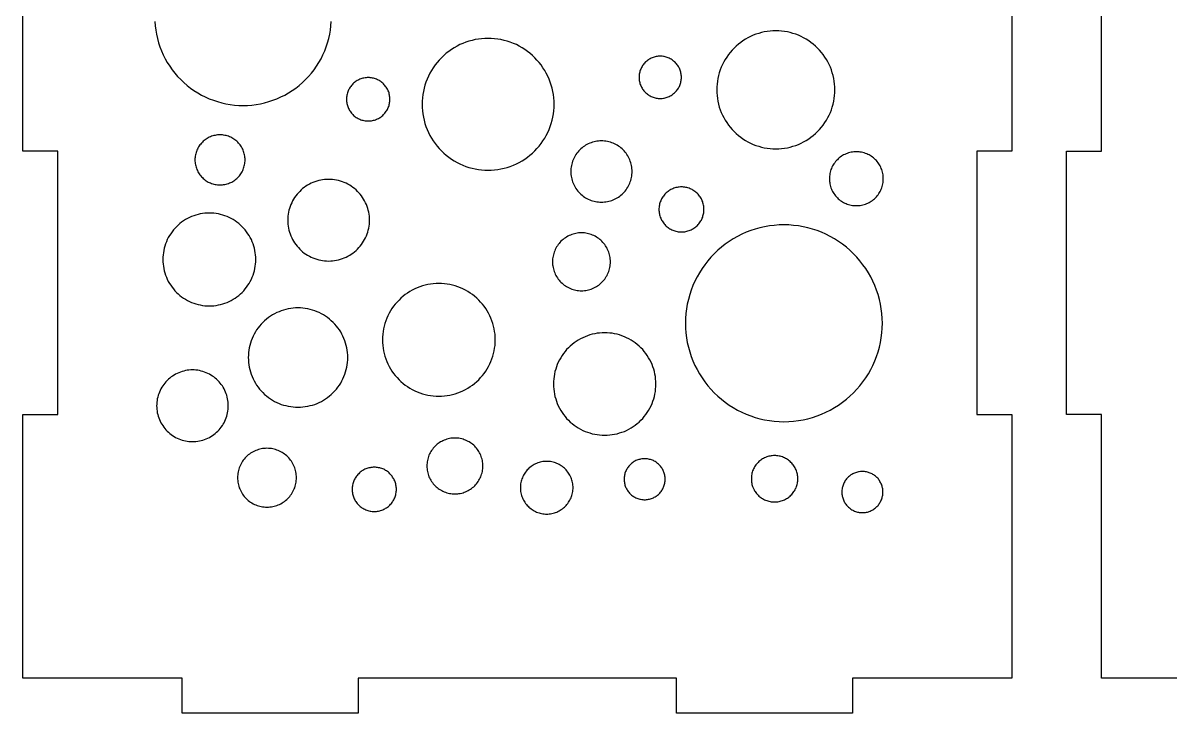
# Model space of a CAD drawing. Header units: millimetres. Extents: x 0 to 375, y -237 to 0.
# Drawn here: x 95 to 199.4, y -126.3 to -63.5 of the extents above; entities that cross this region are included whole.
import ezdxf

# ---------------------------------------------------------------- set-up
doc = ezdxf.new("R2010")
doc.units = ezdxf.units.MM
doc.layers.add('CUT', color=1, linetype='Continuous')

msp = doc.modelspace()

# ---------------------------------------------------------------- linework, layer by layer
at = {"layer": 'CUT'}
for points in [[(204.5, -123.17), (193.18, -123.17), (193.18, -99.17), (190, -99.17), (190, -75.17), (193.18, -75.17), (193.18, -51.17), (190, -51.17), (190, -27.17), (193.18, -27.17), (193.18, -3.17), (204.5, -3.17)], [(185, -51.17), (185, -75.17), (181.82, -75.17), (181.82, -99.17), (185, -99.17), (185, -123.17), (181.82, -123.17), (170.5, -123.17), (170.5, -126.35), (154.5, -126.35), (154.5, -123.17), (125.5, -123.17), (125.5, -126.35), (109.5, -126.35), (109.5, -123.17), (98.17, -123.17), (98.17, -123.17), (95, -123.17), (95, -99.17), (98.17, -99.17), (98.17, -75.17), (95, -75.17), (95, -51.17)], [(107.01, -63.36), (107.04, -63.75), (107.09, -64.15), (107.16, -64.53), (107.24, -64.92), (107.35, -65.3), (107.47, -65.67), (107.61, -66.04), (107.77, -66.4), (107.95, -66.76), (108.14, -67.1), (108.36, -67.43), (108.58, -67.76), (108.83, -68.07), (109.08, -68.37), (109.36, -68.65), (109.64, -68.92), (109.94, -69.18), (110.25, -69.42), (110.57, -69.65), (110.91, -69.86), (111.25, -70.06), (111.6, -70.23), (111.96, -70.39), (112.33, -70.54), (112.71, -70.66), (113.09, -70.76), (113.47, -70.85), (113.86, -70.92), (114.25, -70.97), (114.65, -71), (115.04, -71.01), (115.43, -71), (115.83, -70.97), (116.22, -70.92), (116.61, -70.85), (116.99, -70.76), (117.37, -70.66), (117.75, -70.54), (118.12, -70.39), (118.48, -70.23), (118.83, -70.06), (119.17, -69.86), (119.51, -69.65), (119.83, -69.42), (120.14, -69.18), (120.44, -68.92), (120.72, -68.65), (121, -68.37), (121.25, -68.07), (121.5, -67.76), (121.72, -67.43), (121.93, -67.1), (122.13, -66.76), (122.31, -66.4), (122.47, -66.04), (122.61, -65.67), (122.73, -65.3), (122.84, -64.92), (122.92, -64.53), (122.92, -64.53), (122.99, -64.15), (123.04, -63.75), (123.07, -63.36)]]:
    msp.add_lwpolyline(points, dxfattribs=at)
for points in [[(168.8, -70.63), (168.85, -70.37), (168.88, -70.11), (168.9, -69.85), (168.9, -69.59), (168.9, -69.32), (168.88, -69.06), (168.85, -68.8), (168.8, -68.54), (168.74, -68.28), (168.67, -68.03), (168.59, -67.77), (168.5, -67.53), (168.39, -67.29), (168.27, -67.05), (168.14, -66.82), (168, -66.6), (167.85, -66.38), (167.68, -66.18), (167.51, -65.98), (167.33, -65.78), (167.14, -65.6), (166.94, -65.43), (166.73, -65.27), (166.52, -65.12), (166.29, -64.97), (166.06, -64.84), (165.83, -64.73), (165.59, -64.62), (165.34, -64.52), (165.09, -64.44), (164.83, -64.37), (164.58, -64.31), (164.32, -64.27), (164.06, -64.24), (163.79, -64.22), (163.53, -64.21), (163.26, -64.22), (163, -64.24), (162.74, -64.27), (162.48, -64.31), (162.22, -64.37), (161.97, -64.44), (161.72, -64.52), (161.47, -64.62), (161.23, -64.73), (160.99, -64.84), (160.76, -64.97), (160.54, -65.12), (160.33, -65.27), (160.12, -65.43), (159.92, -65.6), (159.73, -65.78), (159.55, -65.98), (159.37, -66.18), (159.21, -66.38), (159.06, -66.6), (158.92, -66.82), (158.79, -67.05), (158.67, -67.29), (158.56, -67.53), (158.47, -67.77), (158.38, -68.03), (158.31, -68.28), (158.26, -68.54), (158.21, -68.8), (158.18, -69.06), (158.16, -69.32), (158.15, -69.59), (158.16, -69.85), (158.18, -70.11), (158.21, -70.37), (158.26, -70.63), (158.31, -70.89), (158.38, -71.15), (158.47, -71.4), (158.56, -71.64), (158.67, -71.88), (158.79, -72.12), (158.92, -72.35), (159.06, -72.57), (159.21, -72.79), (159.37, -73), (159.55, -73.2), (159.73, -73.39), (159.92, -73.57), (160.12, -73.74), (160.33, -73.9), (160.54, -74.06), (160.76, -74.2), (160.99, -74.33), (161.23, -74.45), (161.47, -74.55), (161.72, -74.65), (161.97, -74.73), (162.22, -74.8), (162.48, -74.86), (162.74, -74.9), (163, -74.94), (163.26, -74.96), (163.53, -74.96), (163.79, -74.96), (164.06, -74.94), (164.32, -74.9), (164.58, -74.86), (164.83, -74.8), (165.09, -74.73), (165.34, -74.65), (165.59, -74.55), (165.83, -74.45), (166.06, -74.33), (166.29, -74.2), (166.52, -74.06), (166.73, -73.9), (166.94, -73.74), (167.14, -73.57), (167.33, -73.39), (167.51, -73.2), (167.68, -73), (167.85, -72.79), (168, -72.57), (168.14, -72.35), (168.27, -72.12), (168.39, -71.88), (168.5, -71.64), (168.59, -71.4), (168.67, -71.15), (168.74, -70.89), (168.8, -70.63)], [(143.16, -72.36), (143.23, -72.07), (143.28, -71.78), (143.32, -71.49), (143.34, -71.2), (143.34, -70.9), (143.34, -70.61), (143.32, -70.31), (143.28, -70.02), (143.23, -69.73), (143.16, -69.44), (143.09, -69.16), (142.99, -68.88), (142.89, -68.6), (142.77, -68.33), (142.64, -68.07), (142.49, -67.82), (142.33, -67.57), (142.16, -67.32), (141.98, -67.09), (141.79, -66.87), (141.59, -66.66), (141.37, -66.45), (141.15, -66.26), (140.92, -66.08), (140.68, -65.91), (140.43, -65.75), (140.17, -65.61), (139.91, -65.47), (139.64, -65.35), (139.36, -65.25), (139.08, -65.16), (138.8, -65.08), (138.51, -65.01), (138.22, -64.96), (137.93, -64.93), (137.63, -64.9), (137.34, -64.9), (137.04, -64.9), (136.75, -64.93), (136.46, -64.96), (136.17, -65.01), (135.88, -65.08), (135.6, -65.16), (135.32, -65.25), (135.04, -65.35), (134.77, -65.47), (134.51, -65.61), (134.25, -65.75), (134, -65.91), (133.76, -66.08), (133.53, -66.26), (133.31, -66.45), (133.09, -66.66), (132.89, -66.87), (132.7, -67.09), (132.52, -67.32), (132.35, -67.57), (132.19, -67.82), (132.04, -68.07), (131.91, -68.33), (131.79, -68.6), (131.68, -68.88), (131.59, -69.16), (131.51, -69.44), (131.45, -69.73), (131.4, -70.02), (131.36, -70.31), (131.34, -70.61), (131.33, -70.9), (131.34, -71.2), (131.36, -71.49), (131.4, -71.78), (131.45, -72.07), (131.51, -72.36), (131.59, -72.65), (131.68, -72.93), (131.79, -73.2), (131.91, -73.47), (132.04, -73.73), (132.19, -73.99), (132.35, -74.24), (132.52, -74.48), (132.7, -74.71), (132.89, -74.94), (133.09, -75.15), (133.31, -75.35), (133.53, -75.54), (133.76, -75.73), (134, -75.9), (134.25, -76.05), (134.51, -76.2), (134.77, -76.33), (135.04, -76.45), (135.32, -76.56), (135.6, -76.65), (135.88, -76.73), (136.17, -76.79), (136.46, -76.84), (136.75, -76.88), (137.04, -76.9), (137.34, -76.91), (137.63, -76.9), (137.93, -76.88), (138.22, -76.84), (138.51, -76.79), (138.8, -76.73), (139.08, -76.65), (139.36, -76.56), (139.64, -76.45), (139.91, -76.33), (140.17, -76.2), (140.43, -76.05), (140.68, -75.9), (140.92, -75.73), (141.15, -75.54), (141.37, -75.35), (141.59, -75.15), (141.79, -74.94), (141.98, -74.71), (142.16, -74.48), (142.33, -74.24), (142.49, -73.99), (142.64, -73.73), (142.77, -73.47), (142.89, -73.2), (142.99, -72.93), (143.09, -72.65), (143.16, -72.36)], [(154.87, -68.91), (154.89, -68.82), (154.91, -68.73), (154.92, -68.63), (154.93, -68.54), (154.93, -68.45), (154.93, -68.35), (154.92, -68.26), (154.91, -68.16), (154.89, -68.07), (154.87, -67.98), (154.85, -67.89), (154.82, -67.8), (154.79, -67.71), (154.75, -67.62), (154.7, -67.54), (154.66, -67.45), (154.61, -67.37), (154.55, -67.3), (154.49, -67.22), (154.43, -67.15), (154.37, -67.08), (154.3, -67.02), (154.23, -66.96), (154.15, -66.9), (154.08, -66.84), (154, -66.79), (153.91, -66.75), (153.83, -66.7), (153.74, -66.67), (153.65, -66.63), (153.56, -66.6), (153.47, -66.58), (153.38, -66.56), (153.29, -66.54), (153.19, -66.53), (153.1, -66.52), (153.01, -66.52), (152.91, -66.52), (152.82, -66.53), (152.72, -66.54), (152.63, -66.56), (152.54, -66.58), (152.45, -66.6), (152.36, -66.63), (152.27, -66.67), (152.18, -66.7), (152.1, -66.75), (152.01, -66.79), (151.93, -66.84), (151.86, -66.9), (151.78, -66.96), (151.71, -67.02), (151.64, -67.08), (151.58, -67.15), (151.52, -67.22), (151.46, -67.3), (151.4, -67.37), (151.35, -67.45), (151.31, -67.54), (151.26, -67.62), (151.23, -67.71), (151.19, -67.8), (151.16, -67.89), (151.14, -67.98), (151.12, -68.07), (151.1, -68.16), (151.09, -68.26), (151.08, -68.35), (151.08, -68.45), (151.08, -68.54), (151.09, -68.63), (151.1, -68.73), (151.12, -68.82), (151.14, -68.91), (151.16, -69), (151.19, -69.09), (151.23, -69.18), (151.26, -69.27), (151.31, -69.35), (151.35, -69.44), (151.4, -69.52), (151.46, -69.59), (151.52, -69.67), (151.58, -69.74), (151.64, -69.81), (151.71, -69.87), (151.78, -69.93), (151.86, -69.99), (151.93, -70.05), (152.01, -70.1), (152.1, -70.14), (152.18, -70.19), (152.27, -70.23), (152.36, -70.26), (152.45, -70.29), (152.54, -70.31), (152.63, -70.33), (152.72, -70.35), (152.82, -70.36), (152.91, -70.37), (153.01, -70.37), (153.1, -70.37), (153.19, -70.36), (153.29, -70.35), (153.38, -70.33), (153.47, -70.31), (153.56, -70.29), (153.65, -70.26), (153.74, -70.23), (153.83, -70.19), (153.91, -70.14), (154, -70.1), (154.08, -70.05), (154.15, -69.99), (154.23, -69.93), (154.3, -69.87), (154.37, -69.81), (154.43, -69.74), (154.49, -69.67), (154.55, -69.59), (154.61, -69.52), (154.66, -69.44), (154.7, -69.35), (154.75, -69.27), (154.79, -69.18), (154.82, -69.09), (154.85, -69), (154.87, -68.91)], [(128.34, -70.93), (128.37, -70.83), (128.38, -70.74), (128.39, -70.64), (128.4, -70.54), (128.4, -70.45), (128.4, -70.35), (128.39, -70.25), (128.38, -70.16), (128.37, -70.06), (128.34, -69.97), (128.32, -69.87), (128.29, -69.78), (128.25, -69.69), (128.21, -69.6), (128.17, -69.52), (128.12, -69.43), (128.07, -69.35), (128.01, -69.27), (127.95, -69.19), (127.89, -69.12), (127.82, -69.05), (127.75, -68.98), (127.68, -68.92), (127.6, -68.86), (127.53, -68.8), (127.44, -68.75), (127.36, -68.71), (127.27, -68.66), (127.18, -68.62), (127.09, -68.59), (127, -68.56), (126.91, -68.53), (126.81, -68.51), (126.72, -68.49), (126.62, -68.48), (126.53, -68.47), (126.43, -68.47), (126.33, -68.47), (126.23, -68.48), (126.14, -68.49), (126.04, -68.51), (125.95, -68.53), (125.86, -68.56), (125.76, -68.59), (125.67, -68.62), (125.58, -68.66), (125.5, -68.71), (125.41, -68.75), (125.33, -68.8), (125.25, -68.86), (125.18, -68.92), (125.1, -68.98), (125.03, -69.05), (124.97, -69.12), (124.9, -69.19), (124.84, -69.27), (124.79, -69.35), (124.73, -69.43), (124.69, -69.52), (124.64, -69.6), (124.6, -69.69), (124.57, -69.78), (124.54, -69.87), (124.51, -69.97), (124.49, -70.06), (124.48, -70.16), (124.46, -70.25), (124.46, -70.35), (124.45, -70.45), (124.46, -70.54), (124.46, -70.64), (124.48, -70.74), (124.49, -70.83), (124.51, -70.93), (124.54, -71.02), (124.57, -71.11), (124.6, -71.2), (124.64, -71.29), (124.69, -71.38), (124.73, -71.46), (124.79, -71.54), (124.84, -71.62), (124.9, -71.7), (124.97, -71.77), (125.03, -71.84), (125.1, -71.91), (125.18, -71.97), (125.25, -72.03), (125.33, -72.09), (125.41, -72.14), (125.5, -72.19), (125.58, -72.23), (125.67, -72.27), (125.76, -72.31), (125.86, -72.34), (125.95, -72.36), (126.04, -72.38), (126.14, -72.4), (126.23, -72.41), (126.33, -72.42), (126.43, -72.42), (126.53, -72.42), (126.62, -72.41), (126.72, -72.4), (126.81, -72.38), (126.91, -72.36), (127, -72.34), (127.09, -72.31), (127.18, -72.27), (127.27, -72.23), (127.36, -72.19), (127.44, -72.14), (127.53, -72.09), (127.6, -72.03), (127.68, -71.97), (127.75, -71.91), (127.82, -71.84), (127.89, -71.77), (127.95, -71.7), (128.01, -71.62), (128.07, -71.54), (128.12, -71.46), (128.17, -71.38), (128.21, -71.29), (128.25, -71.2), (128.29, -71.11), (128.32, -71.02), (128.34, -70.93)], [(115.15, -76.52), (115.18, -76.41), (115.2, -76.3), (115.21, -76.19), (115.22, -76.08), (115.22, -75.96), (115.22, -75.85), (115.21, -75.74), (115.2, -75.63), (115.18, -75.52), (115.15, -75.41), (115.12, -75.3), (115.09, -75.2), (115.05, -75.09), (115, -74.99), (114.95, -74.89), (114.9, -74.79), (114.84, -74.7), (114.77, -74.6), (114.7, -74.52), (114.63, -74.43), (114.55, -74.35), (114.47, -74.27), (114.39, -74.2), (114.3, -74.13), (114.21, -74.07), (114.11, -74.01), (114.01, -73.95), (113.91, -73.9), (113.81, -73.86), (113.71, -73.82), (113.6, -73.78), (113.49, -73.75), (113.38, -73.73), (113.27, -73.71), (113.16, -73.69), (113.05, -73.68), (112.94, -73.68), (112.83, -73.68), (112.72, -73.69), (112.6, -73.71), (112.49, -73.73), (112.38, -73.75), (112.28, -73.78), (112.17, -73.82), (112.07, -73.86), (111.96, -73.9), (111.86, -73.95), (111.77, -74.01), (111.67, -74.07), (111.58, -74.13), (111.49, -74.2), (111.41, -74.27), (111.33, -74.35), (111.25, -74.43), (111.18, -74.52), (111.11, -74.6), (111.04, -74.7), (110.98, -74.79), (110.93, -74.89), (110.88, -74.99), (110.83, -75.09), (110.79, -75.2), (110.76, -75.3), (110.73, -75.41), (110.7, -75.52), (110.68, -75.63), (110.67, -75.74), (110.66, -75.85), (110.66, -75.96), (110.66, -76.08), (110.67, -76.19), (110.68, -76.3), (110.7, -76.41), (110.73, -76.52), (110.76, -76.63), (110.79, -76.73), (110.83, -76.84), (110.88, -76.94), (110.93, -77.04), (110.98, -77.14), (111.04, -77.23), (111.11, -77.32), (111.18, -77.41), (111.25, -77.5), (111.33, -77.58), (111.41, -77.65), (111.49, -77.73), (111.58, -77.8), (111.67, -77.86), (111.77, -77.92), (111.86, -77.98), (111.96, -78.03), (112.07, -78.07), (112.17, -78.11), (112.28, -78.15), (112.38, -78.18), (112.49, -78.2), (112.6, -78.22), (112.72, -78.23), (112.83, -78.24), (112.94, -78.25), (113.05, -78.24), (113.16, -78.23), (113.27, -78.22), (113.38, -78.2), (113.49, -78.18), (113.6, -78.15), (113.71, -78.11), (113.81, -78.07), (113.91, -78.03), (114.01, -77.98), (114.11, -77.92), (114.21, -77.86), (114.3, -77.8), (114.39, -77.73), (114.47, -77.65), (114.55, -77.58), (114.63, -77.5), (114.7, -77.41), (114.77, -77.32), (114.84, -77.23), (114.9, -77.14), (114.95, -77.04), (115, -76.94), (115.05, -76.84), (115.09, -76.73), (115.12, -76.63), (115.15, -76.52)], [(150.36, -77.7), (150.39, -77.57), (150.42, -77.44), (150.43, -77.3), (150.44, -77.16), (150.45, -77.03), (150.44, -76.89), (150.43, -76.75), (150.42, -76.62), (150.39, -76.48), (150.36, -76.35), (150.33, -76.22), (150.28, -76.09), (150.23, -75.96), (150.18, -75.83), (150.12, -75.71), (150.05, -75.59), (149.98, -75.48), (149.9, -75.36), (149.81, -75.26), (149.72, -75.15), (149.63, -75.05), (149.53, -74.96), (149.43, -74.87), (149.32, -74.78), (149.21, -74.71), (149.09, -74.63), (148.97, -74.56), (148.85, -74.5), (148.72, -74.45), (148.6, -74.4), (148.47, -74.35), (148.33, -74.32), (148.2, -74.29), (148.07, -74.26), (147.93, -74.25), (147.79, -74.24), (147.66, -74.23), (147.52, -74.24), (147.38, -74.25), (147.25, -74.26), (147.11, -74.29), (146.98, -74.32), (146.85, -74.35), (146.72, -74.4), (146.59, -74.45), (146.46, -74.5), (146.34, -74.56), (146.22, -74.63), (146.11, -74.71), (145.99, -74.78), (145.89, -74.87), (145.78, -74.96), (145.68, -75.05), (145.59, -75.15), (145.5, -75.26), (145.41, -75.36), (145.34, -75.48), (145.26, -75.59), (145.19, -75.71), (145.13, -75.83), (145.08, -75.96), (145.03, -76.09), (144.99, -76.22), (144.95, -76.35), (144.92, -76.48), (144.9, -76.62), (144.88, -76.75), (144.87, -76.89), (144.87, -77.03), (144.87, -77.16), (144.88, -77.3), (144.9, -77.44), (144.92, -77.57), (144.95, -77.7), (144.99, -77.84), (145.03, -77.97), (145.08, -78.09), (145.13, -78.22), (145.19, -78.34), (145.26, -78.46), (145.34, -78.58), (145.41, -78.69), (145.5, -78.8), (145.59, -78.9), (145.68, -79), (145.78, -79.09), (145.89, -79.18), (145.99, -79.27), (146.11, -79.35), (146.22, -79.42), (146.34, -79.49), (146.46, -79.55), (146.59, -79.6), (146.72, -79.65), (146.85, -79.7), (146.98, -79.73), (147.11, -79.76), (147.25, -79.79), (147.38, -79.8), (147.52, -79.81), (147.66, -79.82), (147.79, -79.81), (147.93, -79.8), (148.07, -79.79), (148.2, -79.76), (148.33, -79.73), (148.47, -79.7), (148.6, -79.65), (148.72, -79.6), (148.85, -79.55), (148.97, -79.49), (149.09, -79.42), (149.21, -79.35), (149.32, -79.27), (149.43, -79.18), (149.53, -79.09), (149.63, -79), (149.72, -78.9), (149.81, -78.8), (149.9, -78.69), (149.98, -78.58), (150.05, -78.46), (150.12, -78.34), (150.18, -78.22), (150.23, -78.09), (150.28, -77.97), (150.33, -77.84), (150.36, -77.7)], [(173.24, -78.28), (173.27, -78.16), (173.29, -78.04), (173.3, -77.92), (173.31, -77.8), (173.31, -77.68), (173.31, -77.56), (173.3, -77.44), (173.29, -77.32), (173.27, -77.2), (173.24, -77.08), (173.21, -76.97), (173.17, -76.85), (173.13, -76.74), (173.08, -76.63), (173.02, -76.52), (172.96, -76.42), (172.9, -76.32), (172.83, -76.22), (172.76, -76.12), (172.68, -76.03), (172.59, -75.95), (172.51, -75.86), (172.42, -75.78), (172.32, -75.71), (172.22, -75.64), (172.12, -75.58), (172.02, -75.52), (171.91, -75.46), (171.8, -75.41), (171.69, -75.37), (171.57, -75.33), (171.46, -75.3), (171.34, -75.27), (171.22, -75.25), (171.1, -75.24), (170.98, -75.23), (170.86, -75.23), (170.74, -75.23), (170.62, -75.24), (170.5, -75.25), (170.38, -75.27), (170.26, -75.3), (170.15, -75.33), (170.03, -75.37), (169.92, -75.41), (169.81, -75.46), (169.7, -75.52), (169.6, -75.58), (169.5, -75.64), (169.4, -75.71), (169.3, -75.78), (169.21, -75.86), (169.13, -75.95), (169.04, -76.03), (168.96, -76.12), (168.89, -76.22), (168.82, -76.32), (168.76, -76.42), (168.7, -76.52), (168.64, -76.63), (168.59, -76.74), (168.55, -76.85), (168.51, -76.97), (168.48, -77.08), (168.45, -77.2), (168.43, -77.32), (168.42, -77.44), (168.41, -77.56), (168.41, -77.68), (168.41, -77.8), (168.42, -77.92), (168.43, -78.04), (168.45, -78.16), (168.48, -78.28), (168.51, -78.39), (168.55, -78.51), (168.59, -78.62), (168.64, -78.73), (168.7, -78.84), (168.76, -78.94), (168.82, -79.04), (168.89, -79.14), (168.96, -79.24), (169.04, -79.33), (169.13, -79.41), (169.21, -79.5), (169.3, -79.58), (169.4, -79.65), (169.5, -79.72), (169.6, -79.78), (169.7, -79.84), (169.81, -79.9), (169.92, -79.95), (170.03, -79.99), (170.15, -80.03), (170.26, -80.06), (170.38, -80.09), (170.5, -80.11), (170.62, -80.12), (170.74, -80.13), (170.86, -80.13), (170.98, -80.13), (171.1, -80.12), (171.22, -80.11), (171.34, -80.09), (171.46, -80.06), (171.57, -80.03), (171.69, -79.99), (171.8, -79.95), (171.91, -79.9), (172.02, -79.84), (172.12, -79.78), (172.22, -79.72), (172.32, -79.65), (172.42, -79.58), (172.51, -79.5), (172.59, -79.41), (172.68, -79.33), (172.76, -79.24), (172.83, -79.14), (172.9, -79.04), (172.96, -78.94), (173.02, -78.84), (173.08, -78.73), (173.13, -78.62), (173.17, -78.51), (173.21, -78.39), (173.24, -78.28)], [(126.47, -82.18), (126.5, -82), (126.53, -81.82), (126.54, -81.64), (126.54, -81.46), (126.54, -81.28), (126.53, -81.09), (126.5, -80.91), (126.47, -80.73), (126.43, -80.56), (126.38, -80.38), (126.33, -80.21), (126.26, -80.04), (126.19, -79.87), (126.1, -79.71), (126.01, -79.55), (125.92, -79.39), (125.81, -79.24), (125.7, -79.1), (125.58, -78.96), (125.45, -78.83), (125.32, -78.7), (125.18, -78.58), (125.04, -78.47), (124.89, -78.37), (124.74, -78.27), (124.58, -78.18), (124.41, -78.1), (124.25, -78.02), (124.08, -77.96), (123.9, -77.9), (123.73, -77.85), (123.55, -77.81), (123.37, -77.78), (123.19, -77.76), (123.01, -77.74), (122.82, -77.74), (122.64, -77.74), (122.46, -77.76), (122.28, -77.78), (122.1, -77.81), (121.92, -77.85), (121.74, -77.9), (121.57, -77.96), (121.4, -78.02), (121.23, -78.1), (121.07, -78.18), (120.91, -78.27), (120.76, -78.37), (120.61, -78.47), (120.46, -78.58), (120.32, -78.7), (120.19, -78.83), (120.07, -78.96), (119.95, -79.1), (119.83, -79.24), (119.73, -79.39), (119.63, -79.55), (119.54, -79.71), (119.46, -79.87), (119.39, -80.04), (119.32, -80.21), (119.26, -80.38), (119.21, -80.56), (119.17, -80.73), (119.14, -80.91), (119.12, -81.09), (119.11, -81.28), (119.1, -81.46), (119.11, -81.64), (119.12, -81.82), (119.14, -82), (119.17, -82.18), (119.21, -82.36), (119.26, -82.54), (119.32, -82.71), (119.39, -82.88), (119.46, -83.05), (119.54, -83.21), (119.63, -83.37), (119.73, -83.53), (119.83, -83.68), (119.95, -83.82), (120.07, -83.96), (120.19, -84.09), (120.32, -84.22), (120.46, -84.33), (120.61, -84.45), (120.76, -84.55), (120.91, -84.65), (121.07, -84.74), (121.23, -84.82), (121.4, -84.9), (121.57, -84.96), (121.74, -85.02), (121.92, -85.07), (122.1, -85.11), (122.28, -85.14), (122.46, -85.16), (122.64, -85.17), (122.82, -85.18), (123.01, -85.17), (123.19, -85.16), (123.37, -85.14), (123.55, -85.11), (123.73, -85.07), (123.9, -85.02), (124.08, -84.96), (124.25, -84.9), (124.41, -84.82), (124.58, -84.74), (124.74, -84.65), (124.89, -84.55), (125.04, -84.45), (125.18, -84.33), (125.32, -84.22), (125.45, -84.09), (125.58, -83.96), (125.7, -83.82), (125.81, -83.68), (125.92, -83.53), (126.01, -83.37), (126.1, -83.21), (126.19, -83.05), (126.26, -82.88), (126.33, -82.71), (126.38, -82.54), (126.43, -82.36), (126.47, -82.18)], [(156.93, -80.98), (156.95, -80.88), (156.97, -80.78), (156.98, -80.68), (156.99, -80.58), (156.99, -80.48), (156.99, -80.38), (156.98, -80.28), (156.97, -80.18), (156.95, -80.08), (156.93, -79.98), (156.9, -79.89), (156.87, -79.79), (156.83, -79.7), (156.79, -79.6), (156.75, -79.51), (156.7, -79.43), (156.64, -79.34), (156.58, -79.26), (156.52, -79.18), (156.46, -79.1), (156.39, -79.03), (156.32, -78.96), (156.24, -78.9), (156.16, -78.83), (156.08, -78.78), (155.99, -78.72), (155.91, -78.67), (155.82, -78.63), (155.72, -78.59), (155.63, -78.55), (155.53, -78.52), (155.44, -78.49), (155.34, -78.47), (155.24, -78.45), (155.14, -78.44), (155.04, -78.43), (154.94, -78.43), (154.84, -78.43), (154.74, -78.44), (154.64, -78.45), (154.54, -78.47), (154.44, -78.49), (154.35, -78.52), (154.25, -78.55), (154.16, -78.59), (154.06, -78.63), (153.97, -78.67), (153.89, -78.72), (153.8, -78.78), (153.72, -78.83), (153.64, -78.9), (153.56, -78.96), (153.49, -79.03), (153.42, -79.1), (153.36, -79.18), (153.29, -79.26), (153.24, -79.34), (153.18, -79.43), (153.13, -79.51), (153.09, -79.6), (153.05, -79.7), (153.01, -79.79), (152.98, -79.89), (152.95, -79.98), (152.93, -80.08), (152.91, -80.18), (152.9, -80.28), (152.89, -80.38), (152.89, -80.48), (152.89, -80.58), (152.9, -80.68), (152.91, -80.78), (152.93, -80.88), (152.95, -80.98), (152.98, -81.07), (153.01, -81.17), (153.05, -81.26), (153.09, -81.36), (153.13, -81.45), (153.18, -81.53), (153.24, -81.62), (153.29, -81.7), (153.36, -81.78), (153.42, -81.86), (153.49, -81.93), (153.56, -82), (153.64, -82.06), (153.72, -82.13), (153.8, -82.18), (153.89, -82.24), (153.97, -82.29), (154.06, -82.33), (154.16, -82.37), (154.25, -82.41), (154.35, -82.44), (154.44, -82.47), (154.54, -82.49), (154.64, -82.51), (154.74, -82.52), (154.84, -82.53), (154.94, -82.53), (155.04, -82.53), (155.14, -82.52), (155.24, -82.51), (155.34, -82.49), (155.44, -82.47), (155.53, -82.44), (155.63, -82.41), (155.72, -82.37), (155.82, -82.33), (155.91, -82.29), (155.99, -82.24), (156.08, -82.18), (156.16, -82.13), (156.24, -82.06), (156.32, -82), (156.39, -81.93), (156.46, -81.86), (156.52, -81.78), (156.58, -81.7), (156.64, -81.62), (156.7, -81.53), (156.75, -81.45), (156.79, -81.36), (156.83, -81.26), (156.87, -81.17), (156.9, -81.07), (156.93, -80.98)], [(116.07, -86.06), (116.11, -85.86), (116.15, -85.66), (116.17, -85.45), (116.19, -85.24), (116.19, -85.04), (116.19, -84.83), (116.17, -84.62), (116.15, -84.42), (116.11, -84.21), (116.07, -84.01), (116.01, -83.81), (115.95, -83.61), (115.87, -83.42), (115.79, -83.23), (115.69, -83.04), (115.59, -82.86), (115.48, -82.69), (115.36, -82.52), (115.23, -82.35), (115.1, -82.2), (114.95, -82.05), (114.8, -81.9), (114.65, -81.77), (114.48, -81.64), (114.31, -81.52), (114.14, -81.41), (113.96, -81.31), (113.77, -81.21), (113.58, -81.13), (113.39, -81.05), (113.19, -80.99), (112.99, -80.93), (112.79, -80.89), (112.58, -80.85), (112.38, -80.83), (112.17, -80.81), (111.96, -80.81), (111.76, -80.81), (111.55, -80.83), (111.34, -80.85), (111.14, -80.89), (110.94, -80.93), (110.74, -80.99), (110.54, -81.05), (110.34, -81.13), (110.16, -81.21), (109.97, -81.31), (109.79, -81.41), (109.61, -81.52), (109.44, -81.64), (109.28, -81.77), (109.12, -81.9), (108.97, -82.05), (108.83, -82.2), (108.69, -82.35), (108.57, -82.52), (108.45, -82.69), (108.34, -82.86), (108.23, -83.04), (108.14, -83.23), (108.06, -83.42), (107.98, -83.61), (107.92, -83.81), (107.86, -84.01), (107.81, -84.21), (107.78, -84.42), (107.75, -84.62), (107.74, -84.83), (107.73, -85.04), (107.74, -85.24), (107.75, -85.45), (107.78, -85.66), (107.81, -85.86), (107.86, -86.06), (107.92, -86.26), (107.98, -86.46), (108.06, -86.66), (108.14, -86.84), (108.23, -87.03), (108.34, -87.21), (108.45, -87.39), (108.57, -87.56), (108.69, -87.72), (108.83, -87.88), (108.97, -88.03), (109.12, -88.17), (109.28, -88.31), (109.44, -88.43), (109.61, -88.55), (109.79, -88.66), (109.97, -88.77), (110.16, -88.86), (110.34, -88.94), (110.54, -89.02), (110.74, -89.08), (110.94, -89.14), (111.14, -89.18), (111.34, -89.22), (111.55, -89.25), (111.76, -89.26), (111.96, -89.27), (112.17, -89.26), (112.38, -89.25), (112.58, -89.22), (112.79, -89.18), (112.99, -89.14), (113.19, -89.08), (113.39, -89.02), (113.58, -88.94), (113.77, -88.86), (113.96, -88.77), (114.14, -88.66), (114.31, -88.55), (114.48, -88.43), (114.65, -88.31), (114.8, -88.17), (114.95, -88.03), (115.1, -87.88), (115.23, -87.72), (115.36, -87.56), (115.48, -87.39), (115.59, -87.21), (115.69, -87.03), (115.79, -86.84), (115.87, -86.66), (115.95, -86.46), (116.01, -86.26), (116.07, -86.06)], [(173.05, -92.59), (173.13, -92.16), (173.18, -91.72), (173.21, -91.29), (173.23, -90.85), (173.21, -90.41), (173.18, -89.97), (173.13, -89.53), (173.05, -89.1), (172.96, -88.67), (172.84, -88.24), (172.7, -87.83), (172.54, -87.42), (172.36, -87.01), (172.17, -86.62), (171.95, -86.24), (171.71, -85.87), (171.46, -85.51), (171.19, -85.16), (170.9, -84.83), (170.6, -84.51), (170.28, -84.2), (169.95, -83.92), (169.6, -83.65), (169.24, -83.39), (168.87, -83.16), (168.49, -82.94), (168.09, -82.74), (167.69, -82.56), (167.28, -82.41), (166.86, -82.27), (166.44, -82.15), (166.01, -82.05), (165.58, -81.98), (165.14, -81.93), (164.7, -81.89), (164.26, -81.88), (163.82, -81.89), (163.38, -81.93), (162.95, -81.98), (162.51, -82.05), (162.08, -82.15), (161.66, -82.27), (161.24, -82.41), (160.83, -82.56), (160.43, -82.74), (160.04, -82.94), (159.65, -83.16), (159.28, -83.39), (158.92, -83.65), (158.58, -83.92), (158.24, -84.2), (157.93, -84.51), (157.62, -84.83), (157.33, -85.16), (157.06, -85.51), (156.81, -85.87), (156.58, -86.24), (156.36, -86.62), (156.16, -87.01), (155.98, -87.42), (155.82, -87.83), (155.69, -88.24), (155.57, -88.67), (155.47, -89.1), (155.4, -89.53), (155.34, -89.97), (155.31, -90.41), (155.3, -90.85), (155.31, -91.29), (155.34, -91.72), (155.4, -92.16), (155.47, -92.59), (155.57, -93.02), (155.69, -93.45), (155.82, -93.86), (155.98, -94.28), (156.16, -94.68), (156.36, -95.07), (156.58, -95.45), (156.81, -95.82), (157.06, -96.18), (157.33, -96.53), (157.62, -96.86), (157.93, -97.18), (158.24, -97.49), (158.58, -97.77), (158.92, -98.04), (159.28, -98.3), (159.65, -98.53), (160.04, -98.75), (160.43, -98.95), (160.83, -99.13), (161.24, -99.28), (161.66, -99.42), (162.08, -99.54), (162.51, -99.64), (162.95, -99.71), (163.38, -99.77), (163.82, -99.8), (164.26, -99.81), (164.7, -99.8), (165.14, -99.77), (165.58, -99.71), (166.01, -99.64), (166.44, -99.54), (166.86, -99.42), (167.28, -99.28), (167.69, -99.13), (168.09, -98.95), (168.49, -98.75), (168.87, -98.53), (169.24, -98.3), (169.6, -98.04), (169.95, -97.77), (170.28, -97.49), (170.6, -97.18), (170.9, -96.86), (171.19, -96.53), (171.46, -96.18), (171.71, -95.82), (171.95, -95.45), (172.17, -95.07), (172.36, -94.68), (172.54, -94.28), (172.7, -93.86), (172.84, -93.45), (172.96, -93.02), (173.05, -92.59)], [(148.43, -85.76), (148.45, -85.63), (148.46, -85.51), (148.47, -85.38), (148.48, -85.25), (148.47, -85.12), (148.46, -84.99), (148.45, -84.86), (148.43, -84.73), (148.4, -84.61), (148.36, -84.48), (148.32, -84.36), (148.28, -84.24), (148.22, -84.12), (148.17, -84), (148.1, -83.89), (148.03, -83.78), (147.96, -83.68), (147.88, -83.57), (147.79, -83.48), (147.7, -83.38), (147.61, -83.29), (147.51, -83.21), (147.41, -83.13), (147.3, -83.05), (147.2, -82.99), (147.08, -82.92), (146.97, -82.86), (146.85, -82.81), (146.73, -82.76), (146.6, -82.72), (146.48, -82.69), (146.35, -82.66), (146.23, -82.64), (146.1, -82.62), (145.97, -82.61), (145.84, -82.61), (145.71, -82.61), (145.58, -82.62), (145.45, -82.64), (145.32, -82.66), (145.2, -82.69), (145.07, -82.72), (144.95, -82.76), (144.83, -82.81), (144.71, -82.86), (144.6, -82.92), (144.48, -82.99), (144.37, -83.05), (144.27, -83.13), (144.17, -83.21), (144.07, -83.29), (143.97, -83.38), (143.88, -83.48), (143.8, -83.57), (143.72, -83.68), (143.65, -83.78), (143.58, -83.89), (143.51, -84), (143.45, -84.12), (143.4, -84.24), (143.36, -84.36), (143.31, -84.48), (143.28, -84.61), (143.25, -84.73), (143.23, -84.86), (143.21, -84.99), (143.2, -85.12), (143.2, -85.25), (143.2, -85.38), (143.21, -85.51), (143.23, -85.63), (143.25, -85.76), (143.28, -85.89), (143.31, -86.01), (143.36, -86.14), (143.4, -86.26), (143.45, -86.38), (143.51, -86.49), (143.58, -86.6), (143.65, -86.71), (143.72, -86.82), (143.8, -86.92), (143.88, -87.02), (143.97, -87.11), (144.07, -87.2), (144.17, -87.29), (144.27, -87.37), (144.37, -87.44), (144.48, -87.51), (144.6, -87.57), (144.71, -87.63), (144.83, -87.68), (144.95, -87.73), (145.07, -87.77), (145.2, -87.81), (145.32, -87.83), (145.45, -87.86), (145.58, -87.87), (145.71, -87.88), (145.84, -87.89), (145.97, -87.88), (146.1, -87.87), (146.23, -87.86), (146.35, -87.83), (146.48, -87.81), (146.6, -87.77), (146.73, -87.73), (146.85, -87.68), (146.97, -87.63), (147.08, -87.57), (147.2, -87.51), (147.3, -87.44), (147.41, -87.37), (147.51, -87.29), (147.61, -87.2), (147.7, -87.11), (147.79, -87.02), (147.88, -86.92), (147.96, -86.82), (148.03, -86.71), (148.1, -86.6), (148.17, -86.49), (148.22, -86.38), (148.28, -86.26), (148.32, -86.14), (148.36, -86.01), (148.4, -85.89), (148.43, -85.76)], [(137.84, -93.6), (137.89, -93.36), (137.93, -93.11), (137.97, -92.86), (137.98, -92.61), (137.99, -92.36), (137.98, -92.1), (137.97, -91.85), (137.93, -91.6), (137.89, -91.36), (137.84, -91.11), (137.77, -90.87), (137.69, -90.63), (137.6, -90.39), (137.5, -90.16), (137.38, -89.94), (137.26, -89.72), (137.13, -89.5), (136.98, -89.3), (136.83, -89.1), (136.66, -88.91), (136.49, -88.73), (136.3, -88.55), (136.11, -88.39), (135.91, -88.23), (135.71, -88.09), (135.5, -87.95), (135.28, -87.83), (135.05, -87.72), (134.82, -87.61), (134.59, -87.52), (134.35, -87.44), (134.1, -87.38), (133.86, -87.32), (133.61, -87.28), (133.36, -87.25), (133.11, -87.23), (132.86, -87.22), (132.61, -87.23), (132.35, -87.25), (132.1, -87.28), (131.86, -87.32), (131.61, -87.38), (131.37, -87.44), (131.13, -87.52), (130.89, -87.61), (130.66, -87.72), (130.44, -87.83), (130.22, -87.95), (130.01, -88.09), (129.8, -88.23), (129.6, -88.39), (129.41, -88.55), (129.23, -88.73), (129.05, -88.91), (128.89, -89.1), (128.73, -89.3), (128.59, -89.5), (128.45, -89.72), (128.33, -89.94), (128.22, -90.16), (128.11, -90.39), (128.02, -90.63), (127.94, -90.87), (127.88, -91.11), (127.82, -91.36), (127.78, -91.6), (127.75, -91.85), (127.73, -92.1), (127.72, -92.36), (127.73, -92.61), (127.75, -92.86), (127.78, -93.11), (127.82, -93.36), (127.88, -93.6), (127.94, -93.85), (128.02, -94.09), (128.11, -94.32), (128.22, -94.55), (128.33, -94.78), (128.45, -95), (128.59, -95.21), (128.73, -95.41), (128.89, -95.61), (129.05, -95.8), (129.23, -95.99), (129.41, -96.16), (129.6, -96.32), (129.8, -96.48), (130.01, -96.62), (130.22, -96.76), (130.44, -96.88), (130.66, -97), (130.89, -97.1), (131.13, -97.19), (131.37, -97.27), (131.61, -97.34), (131.86, -97.39), (132.1, -97.43), (132.35, -97.47), (132.61, -97.48), (132.86, -97.49), (133.11, -97.48), (133.36, -97.47), (133.61, -97.43), (133.86, -97.39), (134.1, -97.34), (134.35, -97.27), (134.59, -97.19), (134.82, -97.1), (135.05, -97), (135.28, -96.88), (135.5, -96.76), (135.71, -96.62), (135.91, -96.48), (136.11, -96.32), (136.3, -96.16), (136.49, -95.99), (136.66, -95.8), (136.83, -95.61), (136.98, -95.41), (137.13, -95.21), (137.26, -95), (137.38, -94.78), (137.5, -94.55), (137.6, -94.32), (137.69, -94.09), (137.77, -93.85), (137.84, -93.6)], [(124.42, -95.07), (124.47, -94.85), (124.51, -94.63), (124.54, -94.41), (124.56, -94.19), (124.56, -93.97), (124.56, -93.74), (124.54, -93.52), (124.51, -93.3), (124.47, -93.08), (124.42, -92.87), (124.37, -92.65), (124.3, -92.44), (124.22, -92.23), (124.13, -92.03), (124.03, -91.83), (123.92, -91.64), (123.8, -91.45), (123.67, -91.27), (123.53, -91.1), (123.39, -90.93), (123.24, -90.77), (123.07, -90.61), (122.91, -90.47), (122.73, -90.33), (122.55, -90.2), (122.36, -90.09), (122.17, -89.98), (121.97, -89.88), (121.77, -89.79), (121.56, -89.71), (121.35, -89.64), (121.14, -89.58), (120.92, -89.53), (120.7, -89.49), (120.48, -89.46), (120.26, -89.45), (120.04, -89.44), (119.81, -89.45), (119.59, -89.46), (119.37, -89.49), (119.15, -89.53), (118.94, -89.58), (118.72, -89.64), (118.51, -89.71), (118.31, -89.79), (118.1, -89.88), (117.9, -89.98), (117.71, -90.09), (117.52, -90.2), (117.34, -90.33), (117.17, -90.47), (117, -90.61), (116.84, -90.77), (116.68, -90.93), (116.54, -91.1), (116.4, -91.27), (116.27, -91.45), (116.16, -91.64), (116.05, -91.83), (115.95, -92.03), (115.86, -92.23), (115.78, -92.44), (115.71, -92.65), (115.65, -92.87), (115.6, -93.08), (115.56, -93.3), (115.53, -93.52), (115.52, -93.74), (115.51, -93.97), (115.52, -94.19), (115.53, -94.41), (115.56, -94.63), (115.6, -94.85), (115.65, -95.07), (115.71, -95.28), (115.78, -95.49), (115.86, -95.7), (115.95, -95.9), (116.05, -96.1), (116.16, -96.29), (116.27, -96.48), (116.4, -96.66), (116.54, -96.84), (116.68, -97), (116.84, -97.16), (117, -97.32), (117.17, -97.46), (117.34, -97.6), (117.52, -97.73), (117.71, -97.85), (117.9, -97.96), (118.1, -98.06), (118.31, -98.15), (118.51, -98.23), (118.72, -98.3), (118.94, -98.35), (119.15, -98.4), (119.37, -98.44), (119.59, -98.47), (119.81, -98.48), (120.04, -98.49), (120.26, -98.48), (120.48, -98.47), (120.7, -98.44), (120.92, -98.4), (121.14, -98.35), (121.35, -98.3), (121.56, -98.23), (121.77, -98.15), (121.97, -98.06), (122.17, -97.96), (122.36, -97.85), (122.55, -97.73), (122.73, -97.6), (122.91, -97.46), (123.07, -97.32), (123.24, -97.16), (123.39, -97), (123.53, -96.84), (123.67, -96.66), (123.8, -96.48), (123.92, -96.29), (124.03, -96.1), (124.13, -95.9), (124.22, -95.7), (124.3, -95.49), (124.37, -95.28), (124.42, -95.07)], [(152.48, -97.51), (152.53, -97.29), (152.57, -97.06), (152.59, -96.84), (152.61, -96.61), (152.62, -96.38), (152.61, -96.15), (152.59, -95.92), (152.57, -95.69), (152.53, -95.47), (152.48, -95.25), (152.42, -95.02), (152.34, -94.81), (152.26, -94.59), (152.17, -94.38), (152.07, -94.18), (151.95, -93.98), (151.83, -93.79), (151.7, -93.6), (151.56, -93.42), (151.41, -93.25), (151.25, -93.08), (151.08, -92.92), (150.91, -92.77), (150.73, -92.63), (150.54, -92.5), (150.35, -92.38), (150.15, -92.26), (149.95, -92.16), (149.74, -92.07), (149.52, -91.99), (149.31, -91.91), (149.08, -91.85), (148.86, -91.8), (148.64, -91.76), (148.41, -91.74), (148.18, -91.72), (147.95, -91.71), (147.72, -91.72), (147.49, -91.74), (147.27, -91.76), (147.04, -91.8), (146.82, -91.85), (146.6, -91.91), (146.38, -91.99), (146.17, -92.07), (145.96, -92.16), (145.75, -92.26), (145.55, -92.38), (145.36, -92.5), (145.17, -92.63), (144.99, -92.77), (144.82, -92.92), (144.65, -93.08), (144.49, -93.25), (144.34, -93.42), (144.2, -93.6), (144.07, -93.79), (143.95, -93.98), (143.84, -94.18), (143.73, -94.38), (143.64, -94.59), (143.56, -94.81), (143.49, -95.02), (143.42, -95.25), (143.37, -95.47), (143.34, -95.69), (143.31, -95.92), (143.29, -96.15), (143.28, -96.38), (143.29, -96.61), (143.31, -96.84), (143.34, -97.06), (143.37, -97.29), (143.42, -97.51), (143.49, -97.73), (143.56, -97.95), (143.64, -98.16), (143.73, -98.37), (143.84, -98.58), (143.95, -98.78), (144.07, -98.97), (144.2, -99.16), (144.34, -99.34), (144.49, -99.51), (144.65, -99.68), (144.82, -99.84), (144.99, -99.99), (145.17, -100.13), (145.36, -100.26), (145.55, -100.38), (145.75, -100.49), (145.96, -100.6), (146.17, -100.69), (146.38, -100.77), (146.6, -100.84), (146.82, -100.91), (147.04, -100.96), (147.27, -100.99), (147.49, -101.02), (147.72, -101.04), (147.95, -101.05), (148.18, -101.04), (148.41, -101.02), (148.64, -100.99), (148.86, -100.96), (149.08, -100.91), (149.31, -100.84), (149.52, -100.77), (149.74, -100.69), (149.95, -100.6), (150.15, -100.49), (150.35, -100.38), (150.54, -100.26), (150.73, -100.13), (150.91, -99.99), (151.08, -99.84), (151.25, -99.68), (151.41, -99.51), (151.56, -99.34), (151.7, -99.16), (151.83, -98.97), (151.95, -98.78), (152.07, -98.58), (152.17, -98.37), (152.26, -98.16), (152.34, -97.95), (152.42, -97.73), (152.48, -97.51)], [(113.63, -99), (113.66, -98.84), (113.68, -98.68), (113.69, -98.52), (113.69, -98.36), (113.69, -98.2), (113.68, -98.04), (113.66, -97.88), (113.63, -97.72), (113.6, -97.57), (113.55, -97.41), (113.5, -97.26), (113.45, -97.11), (113.38, -96.96), (113.31, -96.82), (113.23, -96.68), (113.15, -96.55), (113.05, -96.42), (112.95, -96.29), (112.85, -96.17), (112.74, -96.05), (112.62, -95.94), (112.5, -95.84), (112.38, -95.74), (112.25, -95.65), (112.11, -95.56), (111.97, -95.48), (111.83, -95.41), (111.68, -95.35), (111.53, -95.29), (111.38, -95.24), (111.23, -95.2), (111.07, -95.16), (110.91, -95.13), (110.75, -95.11), (110.59, -95.1), (110.43, -95.1), (110.27, -95.1), (110.11, -95.11), (109.95, -95.13), (109.8, -95.16), (109.64, -95.2), (109.49, -95.24), (109.33, -95.29), (109.19, -95.35), (109.04, -95.41), (108.9, -95.48), (108.76, -95.56), (108.62, -95.65), (108.49, -95.74), (108.36, -95.84), (108.24, -95.94), (108.13, -96.05), (108.02, -96.17), (107.91, -96.29), (107.81, -96.42), (107.72, -96.55), (107.64, -96.68), (107.56, -96.82), (107.48, -96.96), (107.42, -97.11), (107.36, -97.26), (107.31, -97.41), (107.27, -97.57), (107.23, -97.72), (107.21, -97.88), (107.19, -98.04), (107.18, -98.2), (107.17, -98.36), (107.18, -98.52), (107.19, -98.68), (107.21, -98.84), (107.23, -99), (107.27, -99.15), (107.31, -99.31), (107.36, -99.46), (107.42, -99.61), (107.48, -99.75), (107.56, -99.9), (107.64, -100.04), (107.72, -100.17), (107.81, -100.3), (107.91, -100.43), (108.02, -100.55), (108.13, -100.67), (108.24, -100.78), (108.36, -100.88), (108.49, -100.98), (108.62, -101.07), (108.76, -101.16), (108.9, -101.24), (109.04, -101.31), (109.19, -101.37), (109.33, -101.43), (109.49, -101.48), (109.64, -101.52), (109.8, -101.56), (109.95, -101.59), (110.11, -101.6), (110.27, -101.62), (110.43, -101.62), (110.59, -101.62), (110.75, -101.6), (110.91, -101.59), (111.07, -101.56), (111.23, -101.52), (111.38, -101.48), (111.53, -101.43), (111.68, -101.37), (111.83, -101.31), (111.97, -101.24), (112.11, -101.16), (112.25, -101.07), (112.38, -100.98), (112.5, -100.88), (112.62, -100.78), (112.74, -100.67), (112.85, -100.55), (112.95, -100.43), (113.05, -100.3), (113.15, -100.17), (113.23, -100.04), (113.31, -99.9), (113.38, -99.75), (113.45, -99.61), (113.5, -99.46), (113.55, -99.31), (113.6, -99.15), (113.63, -99)], [(119.84, -105.44), (119.86, -105.31), (119.88, -105.18), (119.89, -105.05), (119.89, -104.91), (119.89, -104.78), (119.88, -104.65), (119.86, -104.52), (119.84, -104.39), (119.81, -104.26), (119.78, -104.14), (119.74, -104.01), (119.69, -103.89), (119.63, -103.77), (119.58, -103.65), (119.51, -103.54), (119.44, -103.42), (119.36, -103.32), (119.28, -103.21), (119.2, -103.11), (119.11, -103.02), (119.01, -102.93), (118.91, -102.84), (118.81, -102.76), (118.7, -102.69), (118.59, -102.62), (118.48, -102.55), (118.36, -102.49), (118.24, -102.44), (118.12, -102.39), (117.99, -102.35), (117.86, -102.31), (117.74, -102.29), (117.61, -102.26), (117.48, -102.25), (117.34, -102.24), (117.21, -102.23), (117.08, -102.24), (116.95, -102.25), (116.82, -102.26), (116.69, -102.29), (116.56, -102.31), (116.43, -102.35), (116.31, -102.39), (116.19, -102.44), (116.07, -102.49), (115.95, -102.55), (115.83, -102.62), (115.72, -102.69), (115.62, -102.76), (115.51, -102.84), (115.41, -102.93), (115.32, -103.02), (115.23, -103.11), (115.14, -103.21), (115.06, -103.32), (114.98, -103.42), (114.91, -103.54), (114.85, -103.65), (114.79, -103.77), (114.74, -103.89), (114.69, -104.01), (114.65, -104.14), (114.61, -104.26), (114.58, -104.39), (114.56, -104.52), (114.55, -104.65), (114.54, -104.78), (114.53, -104.91), (114.54, -105.05), (114.55, -105.18), (114.56, -105.31), (114.58, -105.44), (114.61, -105.56), (114.65, -105.69), (114.69, -105.82), (114.74, -105.94), (114.79, -106.06), (114.85, -106.18), (114.91, -106.29), (114.98, -106.4), (115.06, -106.51), (115.14, -106.61), (115.23, -106.71), (115.32, -106.81), (115.41, -106.9), (115.51, -106.99), (115.62, -107.07), (115.72, -107.14), (115.83, -107.21), (115.95, -107.28), (116.07, -107.34), (116.19, -107.39), (116.31, -107.44), (116.43, -107.48), (116.56, -107.51), (116.69, -107.54), (116.82, -107.56), (116.95, -107.58), (117.08, -107.59), (117.21, -107.59), (117.34, -107.59), (117.48, -107.58), (117.61, -107.56), (117.74, -107.54), (117.86, -107.51), (117.99, -107.48), (118.12, -107.44), (118.24, -107.39), (118.36, -107.34), (118.48, -107.28), (118.59, -107.21), (118.7, -107.14), (118.81, -107.07), (118.91, -106.99), (119.01, -106.9), (119.11, -106.81), (119.2, -106.71), (119.28, -106.61), (119.36, -106.51), (119.44, -106.4), (119.51, -106.29), (119.58, -106.18), (119.63, -106.06), (119.69, -105.94), (119.74, -105.82), (119.78, -105.69), (119.81, -105.56), (119.84, -105.44)], [(136.82, -104.34), (136.84, -104.22), (136.85, -104.09), (136.86, -103.97), (136.86, -103.84), (136.86, -103.72), (136.85, -103.59), (136.84, -103.47), (136.82, -103.35), (136.79, -103.23), (136.75, -103.1), (136.72, -102.99), (136.67, -102.87), (136.62, -102.75), (136.56, -102.64), (136.5, -102.53), (136.43, -102.43), (136.36, -102.33), (136.29, -102.23), (136.2, -102.13), (136.12, -102.04), (136.03, -101.96), (135.93, -101.87), (135.83, -101.8), (135.73, -101.73), (135.63, -101.66), (135.52, -101.6), (135.41, -101.54), (135.29, -101.49), (135.17, -101.45), (135.06, -101.41), (134.94, -101.37), (134.81, -101.35), (134.69, -101.32), (134.57, -101.31), (134.44, -101.3), (134.32, -101.3), (134.19, -101.3), (134.07, -101.31), (133.94, -101.32), (133.82, -101.35), (133.7, -101.37), (133.58, -101.41), (133.46, -101.45), (133.34, -101.49), (133.23, -101.54), (133.12, -101.6), (133.01, -101.66), (132.9, -101.73), (132.8, -101.8), (132.7, -101.87), (132.61, -101.96), (132.51, -102.04), (132.43, -102.13), (132.35, -102.23), (132.27, -102.33), (132.2, -102.43), (132.13, -102.53), (132.07, -102.64), (132.01, -102.75), (131.96, -102.87), (131.92, -102.99), (131.88, -103.1), (131.84, -103.23), (131.82, -103.35), (131.8, -103.47), (131.78, -103.59), (131.77, -103.72), (131.77, -103.84), (131.77, -103.97), (131.78, -104.09), (131.8, -104.22), (131.82, -104.34), (131.84, -104.46), (131.88, -104.58), (131.92, -104.7), (131.96, -104.82), (132.01, -104.93), (132.07, -105.05), (132.13, -105.15), (132.2, -105.26), (132.27, -105.36), (132.35, -105.46), (132.43, -105.56), (132.51, -105.65), (132.61, -105.73), (132.7, -105.81), (132.8, -105.89), (132.9, -105.96), (133.01, -106.03), (133.12, -106.09), (133.23, -106.15), (133.34, -106.2), (133.46, -106.24), (133.58, -106.28), (133.7, -106.32), (133.82, -106.34), (133.94, -106.36), (134.07, -106.38), (134.19, -106.39), (134.32, -106.39), (134.44, -106.39), (134.57, -106.38), (134.69, -106.36), (134.81, -106.34), (134.94, -106.32), (135.06, -106.28), (135.17, -106.24), (135.29, -106.2), (135.41, -106.15), (135.52, -106.09), (135.63, -106.03), (135.73, -105.96), (135.83, -105.89), (135.93, -105.81), (136.03, -105.73), (136.12, -105.65), (136.2, -105.56), (136.29, -105.46), (136.36, -105.36), (136.43, -105.26), (136.5, -105.15), (136.56, -105.05), (136.62, -104.93), (136.67, -104.82), (136.72, -104.7), (136.75, -104.58), (136.79, -104.46), (136.82, -104.34)], [(153.4, -105.51), (153.42, -105.42), (153.44, -105.33), (153.45, -105.23), (153.45, -105.14), (153.46, -105.05), (153.45, -104.96), (153.45, -104.87), (153.44, -104.78), (153.42, -104.69), (153.4, -104.6), (153.38, -104.51), (153.35, -104.42), (153.31, -104.34), (153.28, -104.25), (153.24, -104.17), (153.19, -104.09), (153.14, -104.01), (153.09, -103.94), (153.03, -103.87), (152.97, -103.8), (152.91, -103.73), (152.84, -103.67), (152.77, -103.61), (152.7, -103.55), (152.63, -103.5), (152.55, -103.45), (152.47, -103.4), (152.39, -103.36), (152.3, -103.33), (152.22, -103.29), (152.13, -103.26), (152.04, -103.24), (151.95, -103.22), (151.86, -103.2), (151.77, -103.19), (151.68, -103.19), (151.59, -103.18), (151.5, -103.19), (151.41, -103.19), (151.32, -103.2), (151.22, -103.22), (151.14, -103.24), (151.05, -103.26), (150.96, -103.29), (150.87, -103.33), (150.79, -103.36), (150.71, -103.4), (150.63, -103.45), (150.55, -103.5), (150.48, -103.55), (150.4, -103.61), (150.34, -103.67), (150.27, -103.73), (150.21, -103.8), (150.15, -103.87), (150.09, -103.94), (150.04, -104.01), (149.99, -104.09), (149.94, -104.17), (149.9, -104.25), (149.86, -104.34), (149.83, -104.42), (149.8, -104.51), (149.78, -104.6), (149.76, -104.69), (149.74, -104.78), (149.73, -104.87), (149.72, -104.96), (149.72, -105.05), (149.72, -105.14), (149.73, -105.23), (149.74, -105.33), (149.76, -105.42), (149.78, -105.51), (149.8, -105.59), (149.83, -105.68), (149.86, -105.77), (149.9, -105.85), (149.94, -105.93), (149.99, -106.01), (150.04, -106.09), (150.09, -106.16), (150.15, -106.24), (150.21, -106.31), (150.27, -106.37), (150.34, -106.44), (150.4, -106.49), (150.48, -106.55), (150.55, -106.6), (150.63, -106.65), (150.71, -106.7), (150.79, -106.74), (150.87, -106.78), (150.96, -106.81), (151.05, -106.84), (151.14, -106.86), (151.22, -106.88), (151.32, -106.9), (151.41, -106.91), (151.5, -106.92), (151.59, -106.92), (151.68, -106.92), (151.77, -106.91), (151.86, -106.9), (151.95, -106.88), (152.04, -106.86), (152.13, -106.84), (152.22, -106.81), (152.3, -106.78), (152.39, -106.74), (152.47, -106.7), (152.55, -106.65), (152.63, -106.6), (152.7, -106.55), (152.77, -106.49), (152.84, -106.44), (152.91, -106.37), (152.97, -106.31), (153.03, -106.24), (153.09, -106.16), (153.14, -106.09), (153.19, -106.01), (153.24, -105.93), (153.28, -105.85), (153.31, -105.77), (153.35, -105.68), (153.38, -105.59), (153.4, -105.51)], [(165.46, -105.52), (165.49, -105.42), (165.5, -105.32), (165.52, -105.22), (165.52, -105.11), (165.53, -105.01), (165.52, -104.91), (165.52, -104.8), (165.5, -104.7), (165.49, -104.6), (165.46, -104.5), (165.44, -104.4), (165.4, -104.3), (165.37, -104.2), (165.32, -104.11), (165.28, -104.01), (165.23, -103.92), (165.17, -103.84), (165.11, -103.75), (165.05, -103.67), (164.98, -103.59), (164.91, -103.52), (164.83, -103.44), (164.75, -103.38), (164.67, -103.31), (164.59, -103.25), (164.5, -103.2), (164.41, -103.15), (164.32, -103.1), (164.22, -103.06), (164.13, -103.02), (164.03, -102.99), (163.93, -102.96), (163.83, -102.94), (163.72, -102.92), (163.62, -102.91), (163.52, -102.9), (163.41, -102.9), (163.31, -102.9), (163.21, -102.91), (163.1, -102.92), (163, -102.94), (162.9, -102.96), (162.8, -102.99), (162.7, -103.02), (162.6, -103.06), (162.51, -103.1), (162.42, -103.15), (162.33, -103.2), (162.24, -103.25), (162.15, -103.31), (162.07, -103.38), (161.99, -103.44), (161.92, -103.52), (161.85, -103.59), (161.78, -103.67), (161.72, -103.75), (161.66, -103.84), (161.6, -103.92), (161.55, -104.01), (161.5, -104.11), (161.46, -104.2), (161.42, -104.3), (161.39, -104.4), (161.36, -104.5), (161.34, -104.6), (161.32, -104.7), (161.31, -104.8), (161.3, -104.91), (161.3, -105.01), (161.3, -105.11), (161.31, -105.22), (161.32, -105.32), (161.34, -105.42), (161.36, -105.52), (161.39, -105.62), (161.42, -105.72), (161.46, -105.82), (161.5, -105.91), (161.55, -106.01), (161.6, -106.1), (161.66, -106.18), (161.72, -106.27), (161.78, -106.35), (161.85, -106.43), (161.92, -106.5), (161.99, -106.58), (162.07, -106.64), (162.15, -106.71), (162.24, -106.77), (162.33, -106.82), (162.42, -106.87), (162.51, -106.92), (162.6, -106.96), (162.7, -107), (162.8, -107.03), (162.9, -107.06), (163, -107.08), (163.1, -107.1), (163.21, -107.11), (163.31, -107.12), (163.41, -107.12), (163.52, -107.12), (163.62, -107.11), (163.72, -107.1), (163.83, -107.08), (163.93, -107.06), (164.03, -107.03), (164.13, -107), (164.22, -106.96), (164.32, -106.92), (164.41, -106.87), (164.5, -106.82), (164.59, -106.77), (164.67, -106.71), (164.75, -106.64), (164.83, -106.58), (164.91, -106.5), (164.98, -106.43), (165.05, -106.35), (165.11, -106.27), (165.17, -106.18), (165.23, -106.1), (165.28, -106.01), (165.32, -105.91), (165.37, -105.82), (165.4, -105.72), (165.44, -105.62), (165.46, -105.52)], [(128.95, -106.37), (128.97, -106.27), (128.98, -106.17), (128.99, -106.07), (128.99, -105.97), (128.99, -105.87), (128.98, -105.78), (128.97, -105.68), (128.95, -105.58), (128.93, -105.48), (128.91, -105.39), (128.87, -105.29), (128.84, -105.2), (128.8, -105.11), (128.75, -105.02), (128.71, -104.94), (128.65, -104.85), (128.6, -104.77), (128.54, -104.7), (128.47, -104.62), (128.4, -104.55), (128.33, -104.48), (128.26, -104.42), (128.18, -104.36), (128.1, -104.3), (128.01, -104.25), (127.93, -104.2), (127.84, -104.15), (127.75, -104.11), (127.66, -104.08), (127.56, -104.05), (127.47, -104.02), (127.37, -104), (127.27, -103.98), (127.18, -103.97), (127.08, -103.96), (126.98, -103.96), (126.88, -103.96), (126.78, -103.97), (126.68, -103.98), (126.59, -104), (126.49, -104.02), (126.39, -104.05), (126.3, -104.08), (126.21, -104.11), (126.12, -104.15), (126.03, -104.2), (125.94, -104.25), (125.86, -104.3), (125.78, -104.36), (125.7, -104.42), (125.63, -104.48), (125.56, -104.55), (125.49, -104.62), (125.42, -104.7), (125.36, -104.77), (125.31, -104.85), (125.25, -104.94), (125.2, -105.02), (125.16, -105.11), (125.12, -105.2), (125.08, -105.29), (125.05, -105.39), (125.03, -105.48), (125, -105.58), (124.99, -105.68), (124.98, -105.78), (124.97, -105.87), (124.97, -105.97), (124.97, -106.07), (124.98, -106.17), (124.99, -106.27), (125, -106.37), (125.03, -106.46), (125.05, -106.56), (125.08, -106.65), (125.12, -106.74), (125.16, -106.83), (125.2, -106.92), (125.25, -107.01), (125.31, -107.09), (125.36, -107.17), (125.42, -107.25), (125.49, -107.33), (125.56, -107.4), (125.63, -107.46), (125.7, -107.53), (125.78, -107.59), (125.86, -107.65), (125.94, -107.7), (126.03, -107.75), (126.12, -107.79), (126.21, -107.83), (126.3, -107.87), (126.39, -107.9), (126.49, -107.93), (126.59, -107.95), (126.68, -107.96), (126.78, -107.98), (126.88, -107.98), (126.98, -107.99), (127.08, -107.98), (127.18, -107.98), (127.27, -107.96), (127.37, -107.95), (127.47, -107.93), (127.56, -107.9), (127.66, -107.87), (127.75, -107.83), (127.84, -107.79), (127.93, -107.75), (128.01, -107.7), (128.1, -107.65), (128.18, -107.59), (128.26, -107.53), (128.33, -107.46), (128.4, -107.4), (128.47, -107.33), (128.54, -107.25), (128.6, -107.17), (128.65, -107.09), (128.71, -107.01), (128.75, -106.92), (128.8, -106.83), (128.84, -106.74), (128.87, -106.65), (128.91, -106.56), (128.93, -106.46), (128.95, -106.37)], [(145, -106.4), (145.02, -106.29), (145.04, -106.17), (145.06, -106.06), (145.07, -105.94), (145.07, -105.82), (145.07, -105.71), (145.06, -105.59), (145.04, -105.47), (145.02, -105.36), (145, -105.24), (144.97, -105.13), (144.93, -105.02), (144.89, -104.91), (144.84, -104.8), (144.79, -104.69), (144.73, -104.59), (144.66, -104.49), (144.6, -104.4), (144.52, -104.3), (144.45, -104.21), (144.37, -104.13), (144.28, -104.05), (144.19, -103.97), (144.1, -103.9), (144, -103.83), (143.9, -103.77), (143.8, -103.71), (143.7, -103.66), (143.59, -103.61), (143.48, -103.57), (143.37, -103.53), (143.26, -103.5), (143.14, -103.47), (143.02, -103.45), (142.91, -103.44), (142.79, -103.43), (142.67, -103.43), (142.56, -103.43), (142.44, -103.44), (142.32, -103.45), (142.21, -103.47), (142.09, -103.5), (141.98, -103.53), (141.87, -103.57), (141.76, -103.61), (141.65, -103.66), (141.54, -103.71), (141.44, -103.77), (141.34, -103.83), (141.25, -103.9), (141.15, -103.97), (141.06, -104.05), (140.98, -104.13), (140.9, -104.21), (140.82, -104.3), (140.75, -104.4), (140.68, -104.49), (140.62, -104.59), (140.56, -104.69), (140.51, -104.8), (140.46, -104.91), (140.42, -105.02), (140.38, -105.13), (140.35, -105.24), (140.32, -105.36), (140.3, -105.47), (140.29, -105.59), (140.28, -105.71), (140.28, -105.82), (140.28, -105.94), (140.29, -106.06), (140.3, -106.17), (140.32, -106.29), (140.35, -106.4), (140.38, -106.52), (140.42, -106.63), (140.46, -106.74), (140.51, -106.85), (140.56, -106.95), (140.62, -107.05), (140.68, -107.15), (140.75, -107.25), (140.82, -107.34), (140.9, -107.43), (140.98, -107.52), (141.06, -107.6), (141.15, -107.67), (141.25, -107.75), (141.34, -107.81), (141.44, -107.88), (141.54, -107.94), (141.65, -107.99), (141.76, -108.04), (141.87, -108.08), (141.98, -108.12), (142.09, -108.15), (142.21, -108.17), (142.32, -108.19), (142.44, -108.21), (142.56, -108.22), (142.67, -108.22), (142.79, -108.22), (142.91, -108.21), (143.02, -108.19), (143.14, -108.17), (143.26, -108.15), (143.37, -108.12), (143.48, -108.08), (143.59, -108.04), (143.7, -107.99), (143.8, -107.94), (143.9, -107.88), (144, -107.81), (144.1, -107.75), (144.19, -107.67), (144.28, -107.6), (144.37, -107.52), (144.45, -107.43), (144.52, -107.34), (144.6, -107.25), (144.66, -107.15), (144.73, -107.05), (144.79, -106.95), (144.84, -106.85), (144.89, -106.74), (144.93, -106.63), (144.97, -106.52), (145, -106.4)], [(173.25, -106.58), (173.26, -106.49), (173.27, -106.4), (173.28, -106.31), (173.28, -106.22), (173.28, -106.13), (173.27, -106.04), (173.26, -105.94), (173.25, -105.85), (173.22, -105.76), (173.2, -105.68), (173.17, -105.59), (173.14, -105.5), (173.1, -105.42), (173.06, -105.34), (173.01, -105.26), (172.97, -105.18), (172.91, -105.1), (172.86, -105.03), (172.8, -104.96), (172.73, -104.9), (172.67, -104.83), (172.6, -104.77), (172.52, -104.72), (172.45, -104.66), (172.37, -104.61), (172.29, -104.57), (172.21, -104.53), (172.13, -104.49), (172.04, -104.46), (171.95, -104.43), (171.86, -104.4), (171.77, -104.38), (171.68, -104.37), (171.59, -104.36), (171.5, -104.35), (171.41, -104.35), (171.32, -104.35), (171.23, -104.36), (171.13, -104.37), (171.04, -104.38), (170.95, -104.4), (170.87, -104.43), (170.78, -104.46), (170.69, -104.49), (170.61, -104.53), (170.53, -104.57), (170.45, -104.61), (170.37, -104.66), (170.29, -104.72), (170.22, -104.77), (170.15, -104.83), (170.08, -104.9), (170.02, -104.96), (169.96, -105.03), (169.9, -105.1), (169.85, -105.18), (169.8, -105.26), (169.76, -105.34), (169.72, -105.42), (169.68, -105.5), (169.65, -105.59), (169.62, -105.68), (169.59, -105.76), (169.57, -105.85), (169.56, -105.94), (169.55, -106.04), (169.54, -106.13), (169.54, -106.22), (169.54, -106.31), (169.55, -106.4), (169.56, -106.49), (169.57, -106.58), (169.59, -106.67), (169.62, -106.76), (169.65, -106.85), (169.68, -106.94), (169.72, -107.02), (169.76, -107.1), (169.8, -107.18), (169.85, -107.26), (169.9, -107.33), (169.96, -107.41), (170.02, -107.48), (170.08, -107.54), (170.15, -107.61), (170.22, -107.67), (170.29, -107.72), (170.37, -107.78), (170.45, -107.83), (170.53, -107.87), (170.61, -107.91), (170.69, -107.95), (170.78, -107.98), (170.87, -108.01), (170.95, -108.04), (171.04, -108.06), (171.13, -108.07), (171.23, -108.08), (171.32, -108.09), (171.41, -108.09), (171.5, -108.09), (171.59, -108.08), (171.68, -108.07), (171.77, -108.06), (171.86, -108.04), (171.95, -108.01), (172.04, -107.98), (172.13, -107.95), (172.21, -107.91), (172.29, -107.87), (172.37, -107.83), (172.45, -107.78), (172.52, -107.72), (172.6, -107.67), (172.67, -107.61), (172.73, -107.54), (172.8, -107.48), (172.86, -107.41), (172.91, -107.33), (172.97, -107.26), (173.01, -107.18), (173.06, -107.1), (173.1, -107.02), (173.14, -106.94), (173.17, -106.85), (173.2, -106.76), (173.22, -106.67), (173.25, -106.58)]]:
    msp.add_lwpolyline(points, close=True, dxfattribs=at)

doc.saveas('drawing.dxf')
